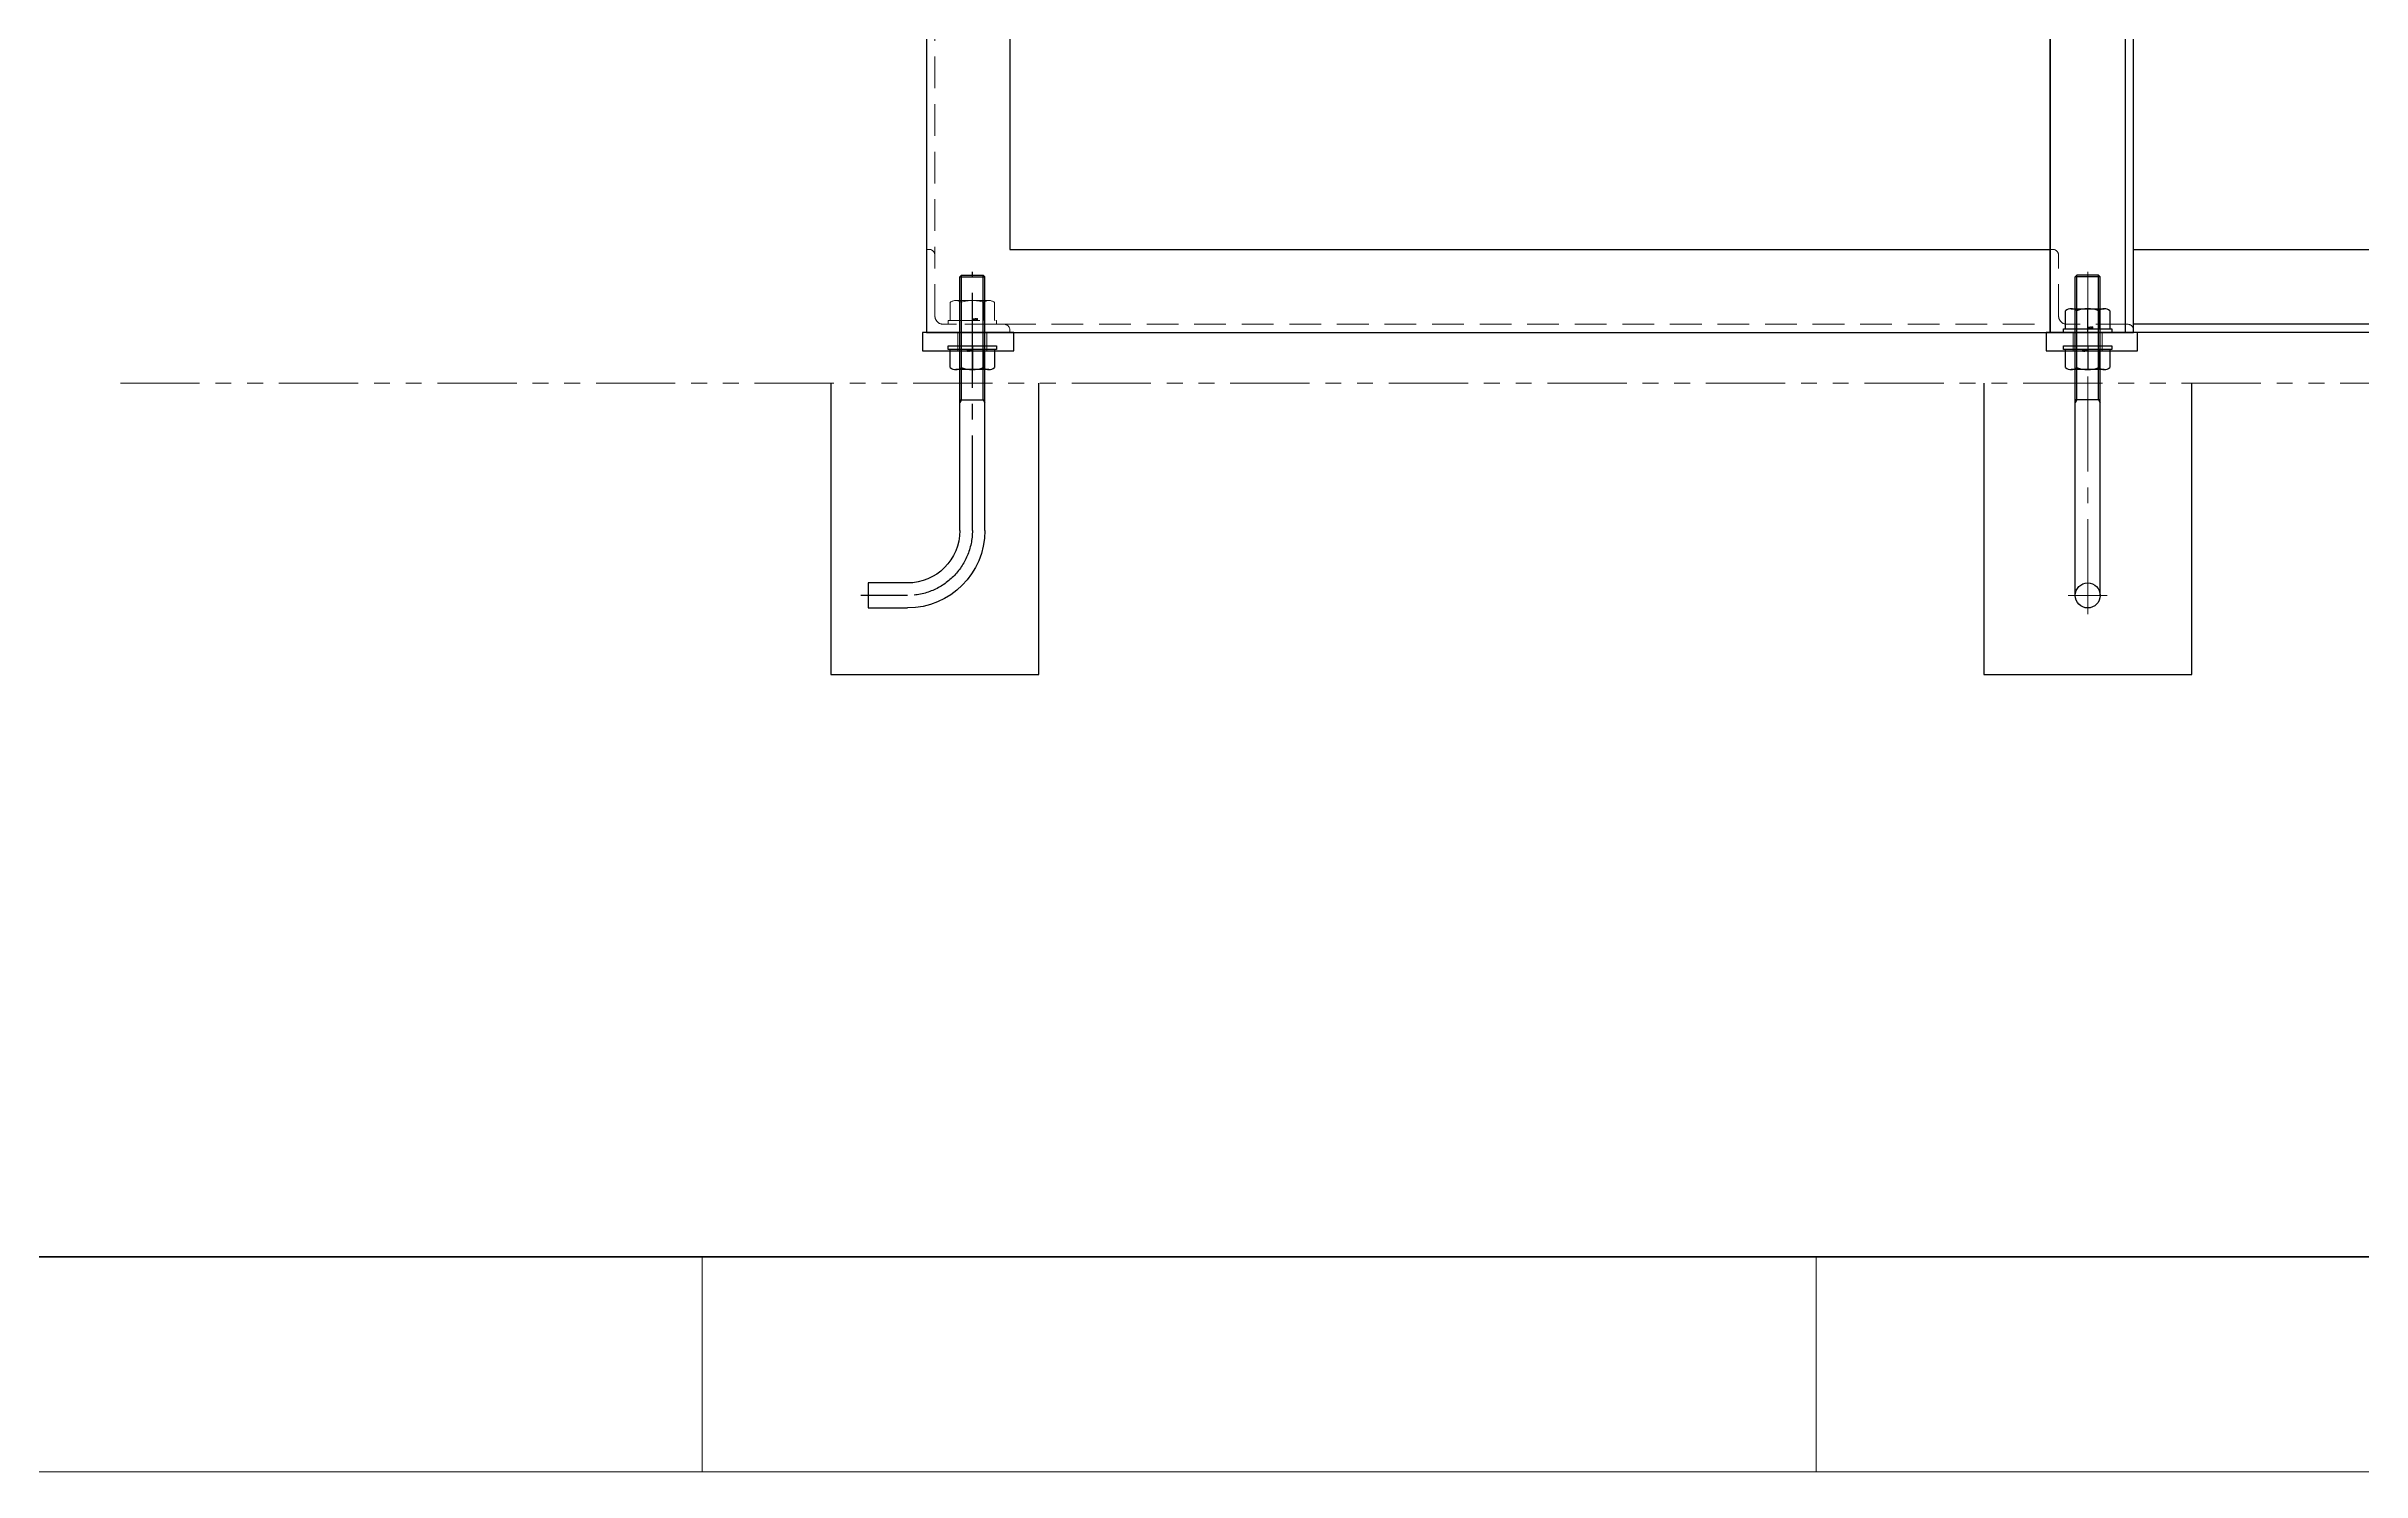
# Model space of a CAD drawing. Header units: millimetres. Extents: x -16130 to 36813, y -8099 to 27484.
# Drawn here: x 21160 to 23942, y 0 to 1713 of the extents above; entities that cross this region are included whole.
import ezdxf

# ---------------------------------------------------------------- set-up
doc = ezdxf.new("R2010")
doc.units = ezdxf.units.MM
doc.header["$LTSCALE"] = 6
for name, pattern in [('CENTER2', [28.575, 19.05, -3.175, 3.175, -3.175]), ('HIDDEN', [9.525, 6.35, -3.175]), ('PHANTOM2', [31.75, 15.875, -3.175, 3.175, -3.175, 3.175, -3.175])]:
    doc.linetypes.add(name, pattern=pattern)
for name, color, linetype, lineweight in [('04_HIDDEN', 2, 'HIDDEN', 13), ('05_CENTER', 4, 'CENTER2', 13), ('06_PHANTOM', 2, 'PHANTOM2', 13), ('90_FRAME', 5, 'Continuous', 35)]:
    doc.layers.add(name, color=color, linetype=linetype, lineweight=lineweight)
doc.layers.add('10_DRAFT', color=8, linetype='Continuous', lineweight=0, plot=False)
doc.layers.add('91_BLANK', color=5, linetype='Continuous', lineweight=0, plot=False)
doc.styles.add('KANJI0', font='txt.shx', dxfattribs={"width": 0.9, "height": 30, "bigfont": 'bigfont'})

# ---------------------------------------------------------------- blocks, each defined once
blk = doc.blocks.new('A$C2B834F33_1_1')
at = {"color": 0}
for p, q in [((0, 0), (-100, 0)), ((-100, -3), (-100, 0)), ((0, 0), (0, -100)), ((-93, -10), (-20, -10)), ((-10, -20), (-10, -93)), ((-3, -100), (0, -100))]:
    blk.add_line(p, q, dxfattribs=at)
for centre, radius, start, end in [((-93, -3), 7, 180, 270), ((-20, -20), 10, 0, 90), ((-3, -93), 7, 180, 270)]:
    blk.add_arc(centre, radius, start, end, dxfattribs=at)
blk = doc.blocks.new('A$C59FA16D1_1_1')
at = {"color": 0}
for p, q in [((-1310, 2592), (-1310, -934)), ((-90, 2592), (-90, -934)), ((-100, 2587), (-1300, 2587)), ((-100, -5), (-1300, -5)), ((-1400, -95), (-2650, -95)), ((-2650, -95), (-2650, -834)), ((-2650, -834), (-1400, -834)), ((-100, -924), (-1300, -924))]:
    blk.add_line(p, q, dxfattribs=at)
for points in [[(-1395, 2592), (-1400, 2592), (-1400, -934), (-1300, -934), (-1300, 2592), (-1310, 2592)], [(-5, 2592), (0, 2592), (0, -934), (-100, -934), (-100, 2592), (-90, 2592)]]:
    blk.add_lwpolyline(points, dxfattribs=at)
at = {"color": 3}
for points in [[(-1395, 2592), (-1398, 2592), (-1395, 2595), (-1395, 2595)], [(-1310, 2592), (-1307, 2592), (-1310, 2595), (-1310, 2595)], [(-1300, 2592), (-1303, 2592), (-1300, 2595), (-1300, 2595)], [(-100, 2592), (-97, 2592), (-100, 2595), (-100, 2595)], [(-90, 2592), (-93, 2592), (-90, 2595), (-90, 2595)], [(-5, 2592), (-2, 2592), (-5, 2595), (-5, 2595)], [(-1310, 2581), (-1313, 2581), (-1310, 2578), (-1310, 2578)], [(-90, 2581), (-87, 2581), (-90, 2578), (-90, 2578)], [(-1300, 2497), (-1297, 2497), (-1300, 2494), (-1300, 2494)], [(-100, 2497), (-103, 2497), (-100, 2494), (-100, 2494)], [(-100, -401), (-105, -401), (-105, -401), (-100, -396)], [(-100, -701), (-105, -701), (-105, -701), (-100, -706)]]:
    blk.add_lwpolyline(points, close=True, dxfattribs=at)
at = {"color": 0}
for points in [[(-1310, 2597), (-1395, 2597), (-1395, 2581), (-1310, 2581)], [(-1300, 2497), (-100, 2497), (-100, 2597), (-1300, 2597)], [(-90, 2597), (-5, 2597), (-5, 2581), (-90, 2581)], [(-1400, 5), (-2750, 5), (-2750, -934), (-1400, -934)], [(-1300, -95), (-100, -95), (-100, 5), (-1300, 5)], [(-100, -401), (-125, -401), (-125, -701), (-100, -701)], [(-1300, -834), (-100, -834), (-100, -934), (-1300, -934)], [(-2755, -956), (-2645, -956), (-2645, -934), (-2755, -934)], [(-1405, -956), (-1295, -956), (-1295, -934), (-1405, -934)], [(-105, -956), (5, -956), (5, -934), (-105, -934)]]:
    blk.add_lwpolyline(points, close=True, dxfattribs=at)
for centre in [(-1380, 2557), (-20, 2557), (-1335, 2507), (-65, 2507), (-1380, 2457)]:
    blk.add_circle(centre, 6, dxfattribs=at)
at = {"layer": '04_HIDDEN'}
for p, q in [((-1395, 2592), (-1310, 2592)), ((-5, 2592), (-90, 2592)), ((-1400, -5), (-2657, -5)), ((-1378, -5), (-1390, -17)), ((-2740, -88), (-2740, -841)), ((-1390, -85), (-100, -85)), ((-118.5, -677), (-118.5, -701)), ((-106.5, -677), (-118.5, -677)), ((-117.2, -672), (-112.5, -669.3)), ((-107.7, -672), (-117.2, -672)), ((-117.2, -672), (-117.2, -701)), ((-112.5, -669.3), (-107.7, -672)), ((-107.7, -672), (-107.7, -701)), ((-106.5, -677), (-106.5, -701)), ((-2712.5, -934), (-2712.5, -956)), ((-2677.5, -934), (-2677.5, -956)), ((-2657, -924), (-1400, -924)), ((-1372.5, -934), (-1372.5, -956)), ((-1337.5, -934), (-1337.5, -956)), ((-62.5, -934), (-62.5, -956)), ((-27.5, -934), (-27.5, -956))]:
    blk.add_line(p, q, dxfattribs=at)
at = {"layer": '05_CENTER'}
for p, q in [((-1364.7, 2605.8), (-1364.7, 2571.9)), ((-35.3, 2605.8), (-35.3, 2571.9)), ((-1380, 2546.6), (-1380, 2567.4)), ((-20, 2546.6), (-20, 2567.4)), ((-1369.6, 2557), (-1390.4, 2557)), ((-30.4, 2557), (-9.6, 2557)), ((-1324.6, 2507), (-1345.4, 2507)), ((-1335, 2496.6), (-1335, 2517.4)), ((-75.4, 2507), (-54.6, 2507)), ((-65, 2496.6), (-65, 2517.4)), ((-1369.6, 2457), (-1390.4, 2457)), ((-1380, 2446.6), (-1380, 2467.4)), ((-2710, 19.9), (-2710, -20.3)), ((-2030, 19.9), (-2030, -20.3)), ((-1360, 19.9), (-1360, -20.3)), ((-1150, 19.9), (-1150, -20.3)), ((-250, 19.9), (-250, -20.3)), ((-50, 19.9), (-50, -20.3)), ((-89.4, -446), (-135.6, -446)), ((-112.5, -666), (-112.5, -705)), ((-89.4, -676), (-135.6, -676)), ((-2695, -923.1), (-2695, -962.4)), ((-1355, -926.5), (-1355, -962.4)), ((-45, -927.5), (-45, -962.4))]:
    blk.add_line(p, q, dxfattribs=at)
at = {"layer": '04_HIDDEN', "xscale": -1}
for p in [(-2750, 5), (-1400, 5), (-100, 5)]:
    blk.add_blockref('A$C2B834F33_1_1', p, dxfattribs=at)
at = {"layer": '04_HIDDEN', "rotation": 180}
for p in [(-2750, -934), (-1400, -934), (-100, -934)]:
    blk.add_blockref('A$C2B834F33_1_1', p, dxfattribs=at)
blk = doc.blocks.new('A$C105678E1_1_1')
at = {"color": 0}
for p, q in [((13.1, 0), (-13.1, 0)), ((-15, -1.9), (-13.1, 0)), ((-15, -307), (-15, -1.9)), ((15, -1.9), (-15, -1.9)), ((-13.1, -150), (-13.1, 0)), ((15, -1.9), (13.1, 0)), ((13.1, -150), (13.1, 0)), ((15, -307), (15, -1.9)), ((-13.1, -150), (-15, -153.3)), ((15, -150), (-15, -150)), ((13.1, -150), (15, -153.3)), ((78, -370), (125, -370)), ((125, -370), (125, -400)), ((125, -400), (78, -400))]:
    blk.add_line(p, q, dxfattribs=at)
at = {"color": 0, "linetype": 'CENTER2'}
for p, q in [((0, -307), (0, 4)), ((78, -385), (134.1, -385))]:
    blk.add_line(p, q, dxfattribs=at)
at = {"color": 0}
for radius in [93, 63]:
    blk.add_arc((78, -307), radius, 180, 270, dxfattribs=at)
at = {"color": 0, "linetype": 'CENTER2'}
blk.add_arc((78, -307), 78, 180, 270, dxfattribs=at)
blk = doc.blocks.new('A$C7A531478_1_1')
at = {"color": 0}
for p, q in [((-19.9, 28.5), (19.9, 28.5)), ((-26.6, 4.5), (-26.6, 26.2)), ((-13.3, 26.2), (-13.3, 4.5)), ((13.3, 4.5), (13.3, 26.2)), ((26.6, 26.2), (26.6, 4.5))]:
    blk.add_line(p, q, dxfattribs=at)
at = {"color": 0, "linetype": 'CENTER2'}
blk.add_line((0, 0), (0, 28.5), dxfattribs=at)
at = {"color": 0}
blk.add_lwpolyline([(-29, 4.5), (29, 4.5), (29, 0), (-29, 0)], close=True, dxfattribs=at)
for centre, radius, start, end in [((-19.9, 17.8), 10.7, 51.5024, 128.4976), ((0, -10.7), 39.2, 70.1924, 109.8076), ((19.9, 17.8), 10.7, 51.5024, 128.4976)]:
    blk.add_arc(centre, radius, start, end, dxfattribs=at)
at = {"layer": '10_DRAFT', "style": 'KANJI0'}
blk.add_text('M30', height=2, dxfattribs=at).set_placement((0.9, 4.8))
blk = doc.blocks.new('A$C6E376DF3_1_1')
at = {"color": 0}
for p, q in [((13.1, 0), (-13.1, 0)), ((-15, -1.9), (-13.1, 0)), ((-15, -385), (-15, -1.9)), ((15, -1.9), (-15, -1.9)), ((-13.1, -150), (-13.1, 0)), ((15, -1.9), (13.1, 0)), ((13.1, -150), (13.1, 0)), ((15, -385), (15, -1.9)), ((-13.1, -150), (-15, -153.3)), ((15, -150), (-15, -150)), ((13.1, -150), (15, -153.3))]:
    blk.add_line(p, q, dxfattribs=at)
blk.add_circle((0, -385), 15)
at = {"layer": '05_CENTER', "color": 0}
for p, q in [((0, -407.5), (0, 4)), ((-23.4, -385), (23.4, -385))]:
    blk.add_line(p, q, dxfattribs=at)

msp = doc.modelspace()

# ---------------------------------------------------------------- linework, layer by layer
at = {"color": 3}
for p, q in [((22102.87361, 1308.1782), (22102.87361, 958.1782)), ((22352.87361, 958.1782), (22352.87361, 1308.1782)), ((23487.87499, 1308.1782), (23487.87499, 958.1782)), ((23737.87499, 958.1782), (23737.87499, 1308.1782)), ((22102.87361, 958.1782), (22352.87361, 958.1782)), ((23487.87499, 958.1782), (23737.87499, 958.1782))]:
    msp.add_line(p, q, dxfattribs=at)
at = {"layer": '06_PHANTOM'}
msp.add_line((21249.221, 1308.1782), (30066.60364, 1308.1782), dxfattribs=at)
at = {"layer": '90_FRAME', "color": 4, "lineweight": 13}
for p, q in [((21948.11329, 0), (21948.11329, 258.07955)), ((23286.78139, 0), (23286.78139, 258.07955))]:
    msp.add_line(p, q, dxfattribs=at)
at = {"layer": '90_FRAME'}
msp.add_lwpolyline([(18200.18731, 258.07955), (33728.04788, 258.07955), (33728.04788, 11359.15743), (18200.18731, 11359.15743)], close=True, dxfattribs=at)
at = {"layer": '91_BLANK'}
msp.add_lwpolyline([(17423.26925, 0), (33987.28645, 0), (33987.28645, 11658.396), (17423.26925, 11658.396)], close=True, dxfattribs=at)

# ---------------------------------------------------------------- block references
for name, p in [('A$C59FA16D1_1_1', (24967.87493, 2303.1782)), ('A$C6E376DF3_1_1', (23612.87499, 1438.1782)), ('A$C7A531478_1_1', (23612.87493, 1369.1782))]:
    msp.add_blockref(name, p)
at = {"xscale": -1}
msp.add_blockref('A$C105678E1_1_1', (22272.87361, 1438.1782), dxfattribs=at)
at = {"rotation": 180}
for p in [(22272.87355, 1353.1782), (23612.87493, 1353.1782)]:
    msp.add_blockref('A$C7A531478_1_1', p, dxfattribs=at)
at = {"layer": '04_HIDDEN'}
msp.add_blockref('A$C7A531478_1_1', (22272.87355, 1379.1782), dxfattribs=at)

doc.saveas('drawing.dxf')
